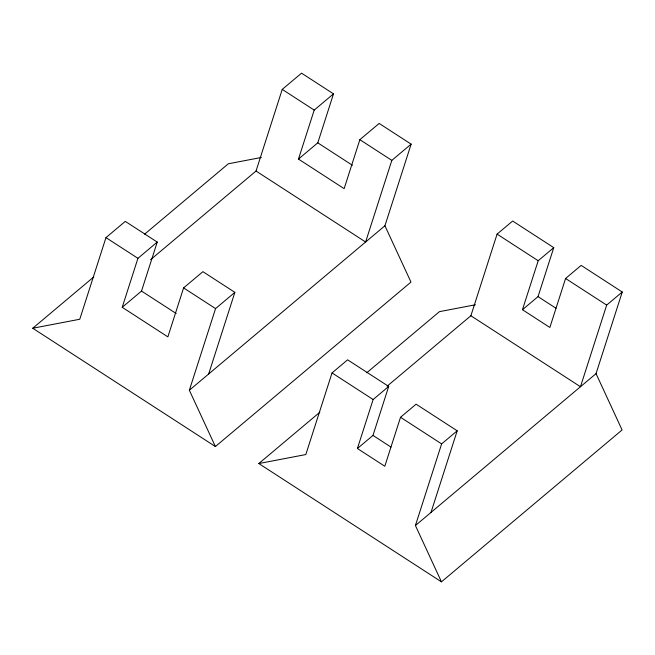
<?xml version="1.0" encoding="UTF-8"?>
<svg xmlns="http://www.w3.org/2000/svg" width="655" height="655" viewBox="0 0 655 655"><rect width="100%" height="100%" fill="white"/><g stroke="black" fill="none" stroke-linecap="round" stroke-linejoin="round"><path stroke-width="0.98" d="M208.658 373.997L234.867 292.359L202.911 271.661L183.596 287.897L167.876 336.875L122.215 307.301L141.521 291.066L157.241 242.08L125.285 221.382L105.971 237.618L79.763 319.255L32.75 328.245L215.397 446.546L410.972 282.084L384.927 225.77L411.135 144.141L379.171 123.435L359.865 139.671L344.137 188.656L298.475 159.075L314.203 110.097L333.51 93.861L301.546 73.155L282.24 89.391L256.031 171.029L150.609 259.675M122.215 307.301L137.935 258.316L157.241 242.08M215.397 446.546L189.352 390.233L215.56 308.595L234.867 292.359M298.475 159.075L317.781 142.839L333.51 93.861M411.135 144.141L391.829 160.377L365.613 242.006L256.031 171.029M430.99 512.431L457.198 430.802L416.097 404.184L400.532 417.276L384.804 466.254L357.409 448.511L372.982 435.419L388.702 386.434L347.608 359.816L332.036 372.916L305.828 454.545L258.815 463.543L441.462 581.845L622.086 429.95L596.042 373.637L622.25 292.007L581.157 265.39L565.584 278.481L549.856 327.459L522.461 309.717L538.189 260.739L553.753 247.639L512.66 221.022L497.088 234.113L470.88 315.751L387.138 386.172M357.409 448.511L373.129 399.534L388.702 386.434M441.462 581.845L415.417 525.531L441.626 443.893L457.198 430.802M522.461 309.717L538.033 296.625L553.753 247.639M622.25 292.007L606.677 305.099L580.469 386.737L470.88 315.751M32.75 328.245L93.771 276.934M144.616 234.171L228.325 163.783L261.329 157.47M189.352 390.233L384.927 225.77M258.815 463.543L319.804 412.257M366.718 372.801L439.44 311.649L475.448 304.763M415.417 525.531L596.042 373.637M282.24 89.391L314.203 110.097M359.865 139.671L391.829 160.377M497.088 234.113L538.189 260.739M565.584 278.481L606.677 305.099M317.781 142.839L352.456 165.297M538.033 296.625L556.013 308.268M332.036 372.916L373.129 399.534M400.532 417.276L441.626 443.893M105.971 237.618L137.935 258.316M183.596 287.897L215.56 308.595M372.982 435.419L390.953 447.062M141.521 291.066L176.187 313.516"/></g></svg>
